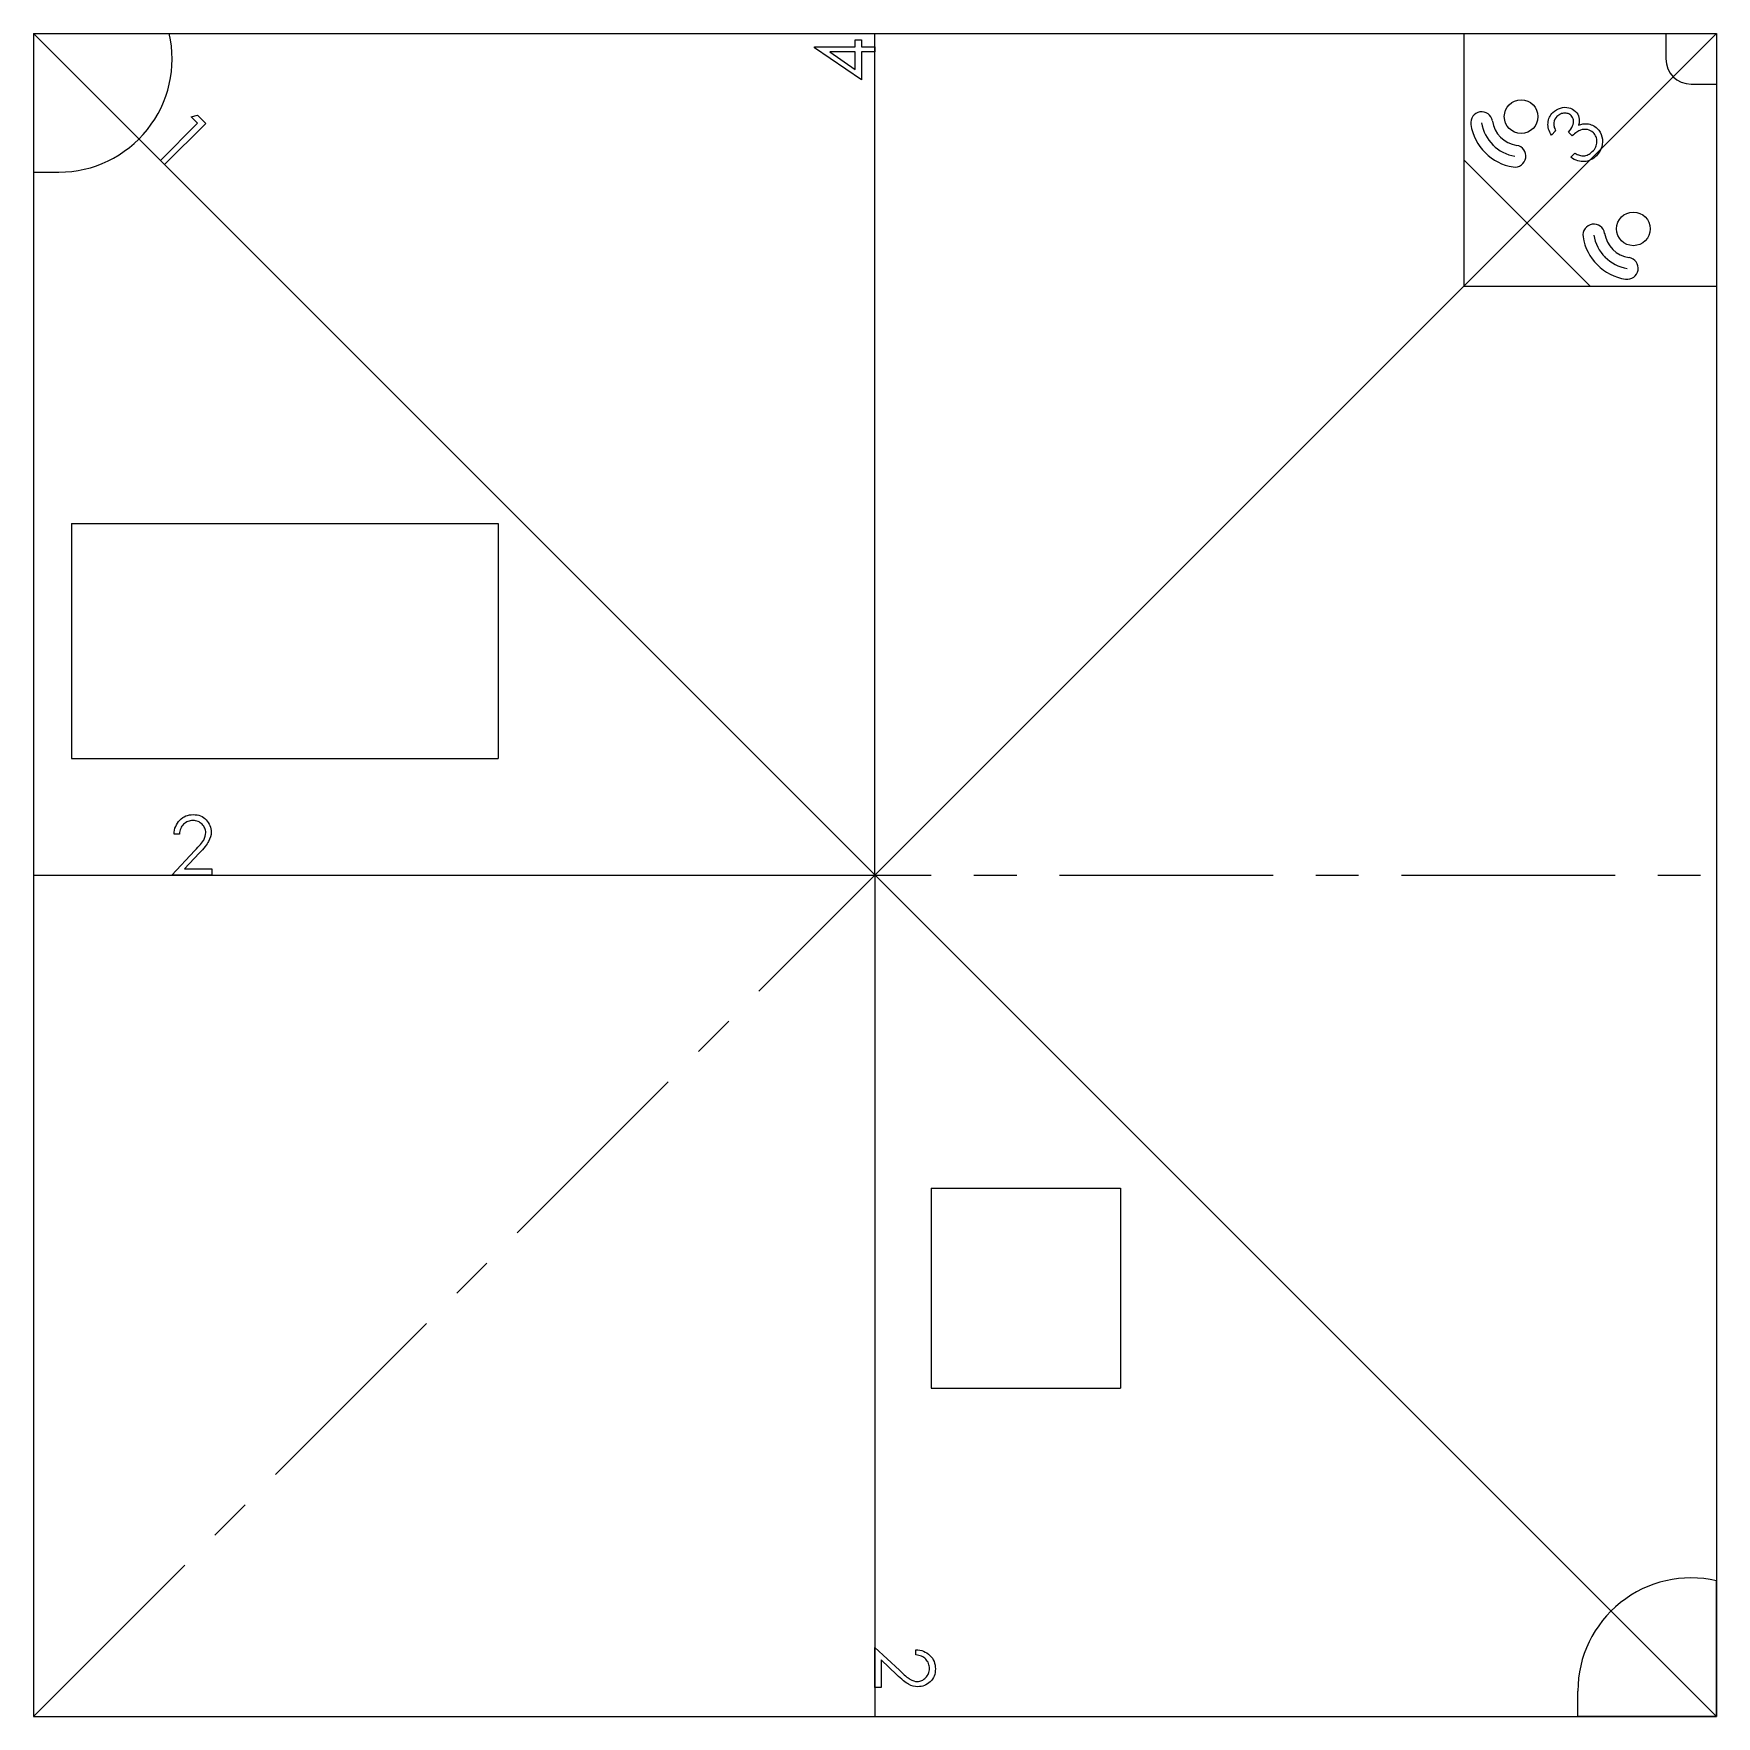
# Model space of a CAD drawing. Header units: millimetres. Extents: x -50 to 50, y -50 to 50.
import ezdxf

# ---------------------------------------------------------------- set-up
doc = ezdxf.new("R2010")
doc.units = ezdxf.units.MM
doc.header["$PDSIZE"] = -1
doc.linetypes.add('CENTERX2', pattern=[20.32, 12.7, -2.54, 2.54, -2.54])

msp = doc.modelspace()

# ---------------------------------------------------------------- linework, layer by layer
at = {"color": 7, "linetype": 'Continuous'}
for p, q in [((-50, 50), (50, -50)), ((-50, 50), (-41.94, 50)), ((-50, 50), (-50, -50)), ((-50, 50), (-41.77, 50)), ((-50, 50), (-50, 41.77)), ((-41.77, 50), (50, 50)), ((0, 0), (50, 50)), ((0, 0), (0, 50)), ((35, 50), (50, 50)), ((35, 50), (35, 35)), ((47, 50), (50, 50)), ((47, 50), (47, 48.5)), ((50, 50), (50, -50)), ((50, 50), (50, 35)), ((50, 50), (50, 47)), ((48.5, 47), (50, 47)), ((-50, 41.77), (-48.5, 41.77)), ((35, 35), (50, 35)), ((-47.75, 20.89), (-22.39, 20.89)), ((-47.75, 20.89), (-47.75, 6.92)), ((-22.39, 20.89), (-22.39, 6.92)), ((-47.75, 6.92), (-22.39, 6.92)), ((-50, 0), (0, 0)), ((0, 0), (0, -50)), ((3.34, -18.61), (14.58, -18.61)), ((3.34, -18.61), (3.34, -30.5)), ((14.58, -18.61), (14.58, -30.5)), ((3.34, -30.5), (14.58, -30.5)), ((50, -50), (50, -41.94)), ((41.77, -50), (41.77, -48.5)), ((-50, -50), (50, -50)), ((50, -50), (41.77, -50))]:
    msp.add_line(p, q, dxfattribs=at)
at = {"color": 7, "linetype": 'CENTERX2'}
for p, q in [((-50, 50), (50, -50)), ((-50, -50), (50, 50)), ((35, 42.5), (42.5, 35)), ((-50, 0), (50, 0))]:
    msp.add_line(p, q, dxfattribs=at)
at = {"color": 7, "linetype": 'Continuous', "flags": 128}
for points in [[(-3.59, 49.16), (-3.59, 49.22), (-3.59, 49.22), (-1.17, 49.22), (-1.17, 49.22), (-1.17, 49.63), (-1.17, 49.63), (-0.81, 49.63), (-0.81, 49.63), (-0.81, 49.22), (-0.81, 49.22), (0, 49.22), (0, 49.22), (0, 48.91), (0, 48.91), (-0.81, 48.91), (-0.81, 48.91), (-0.81, 47.25), (-0.81, 47.25), (-3.59, 49.16)], [(-1.17, 48.91), (-2.69, 48.91), (-2.69, 48.91), (-1.17, 47.87), (-1.17, 47.87), (-1.17, 48.91)], [(-40.26, 45.16), (-39.77, 44.67), (-39.77, 44.67), (-42.22, 42.22), (-42.22, 42.22), (-42.47, 42.47), (-42.47, 42.47), (-40.26, 44.68), (-40.26, 44.68), (-40.64, 45.06), (-40.64, 45.06), (-40.26, 45.16)], [(40.45, 44.22), (40.2, 43.97), (40.2, 43.97), (40.15, 44.06), (40.1, 44.15), (40.06, 44.24), (40.03, 44.33), (40.01, 44.42), (40, 44.51), (39.99, 44.6), (40, 44.69), (40.01, 44.78), (40.03, 44.87), (40.05, 44.95), (40.09, 45.03), (40.13, 45.1), (40.17, 45.18), (40.23, 45.25), (40.29, 45.31), (40.29, 45.31), (40.39, 45.4), (40.5, 45.48), (40.61, 45.54), (40.73, 45.58), (40.86, 45.61), (40.99, 45.63), (41.11, 45.62), (41.23, 45.6), (41.34, 45.57), (41.45, 45.52), (41.54, 45.46), (41.63, 45.38), (41.63, 45.38), (41.7, 45.3), (41.76, 45.21), (41.8, 45.12), (41.83, 45.02), (41.85, 44.92), (41.85, 44.81), (41.84, 44.69), (41.81, 44.57), (41.81, 44.57), (41.94, 44.61), (42.06, 44.64), (42.19, 44.65), (42.31, 44.65), (42.31, 44.65), (42.4, 44.64), (42.48, 44.62), (42.56, 44.59), (42.64, 44.56), (42.71, 44.52), (42.78, 44.48), (42.85, 44.43), (42.91, 44.37), (42.91, 44.37), (43.01, 44.26), (43.09, 44.14), (43.15, 44.01), (43.2, 43.87), (43.23, 43.72), (43.23, 43.57), (43.22, 43.42), (43.19, 43.27), (43.14, 43.13), (43.07, 42.99), (42.98, 42.87), (42.87, 42.74), (42.87, 42.74), (42.79, 42.67), (42.71, 42.6), (42.62, 42.55), (42.53, 42.5), (42.44, 42.46), (42.35, 42.43), (42.26, 42.41), (42.16, 42.4), (42.06, 42.4), (41.96, 42.4), (41.86, 42.42), (41.76, 42.45), (41.66, 42.49), (41.55, 42.53), (41.45, 42.59), (41.35, 42.66), (41.35, 42.66), (41.59, 42.9), (41.59, 42.9), (41.66, 42.86), (41.73, 42.82), (41.8, 42.79), (41.87, 42.77), (41.93, 42.75), (42, 42.74), (42.05, 42.74), (42.11, 42.74), (42.11, 42.74), (42.18, 42.74), (42.25, 42.76), (42.32, 42.78), (42.39, 42.81), (42.45, 42.84), (42.51, 42.88), (42.57, 42.93), (42.63, 42.99), (42.63, 42.99), (42.7, 43.05), (42.75, 43.12), (42.8, 43.19), (42.83, 43.27), (42.86, 43.34), (42.88, 43.42), (42.9, 43.5), (42.9, 43.57), (42.9, 43.65), (42.89, 43.73), (42.87, 43.8), (42.85, 43.87), (42.82, 43.93), (42.78, 44), (42.74, 44.06), (42.69, 44.11), (42.69, 44.11), (42.61, 44.18), (42.53, 44.23), (42.44, 44.27), (42.34, 44.3), (42.24, 44.31), (42.14, 44.31), (42.03, 44.3), (41.93, 44.27), (41.88, 44.25), (41.83, 44.22), (41.77, 44.19), (41.71, 44.15), (41.65, 44.1), (41.58, 44.05), (41.51, 43.99), (41.44, 43.93), (41.44, 43.93), (41.21, 44.15), (41.21, 44.15), (41.29, 44.24), (41.36, 44.33), (41.41, 44.42), (41.46, 44.52), (41.49, 44.61), (41.51, 44.7), (41.52, 44.79), (41.51, 44.87), (41.49, 44.94), (41.46, 45.01), (41.42, 45.07), (41.37, 45.13), (41.37, 45.13), (41.33, 45.17), (41.29, 45.2), (41.24, 45.23), (41.19, 45.25), (41.14, 45.26), (41.08, 45.27), (41.03, 45.28), (40.97, 45.28), (40.91, 45.27), (40.85, 45.26), (40.79, 45.25), (40.74, 45.22), (40.68, 45.2), (40.63, 45.16), (40.58, 45.12), (40.53, 45.07), (40.53, 45.07), (40.46, 44.99), (40.4, 44.91), (40.37, 44.81), (40.34, 44.71), (40.34, 44.66), (40.34, 44.6), (40.35, 44.55), (40.36, 44.49), (40.37, 44.42), (40.4, 44.36), (40.42, 44.29), (40.45, 44.22)], [(-41.34, 2.42), (-41.65, 2.42), (-41.65, 2.42), (-41.65, 2.55), (-41.63, 2.67), (-41.6, 2.78), (-41.56, 2.89), (-41.52, 2.99), (-41.46, 3.09), (-41.39, 3.18), (-41.32, 3.26), (-41.23, 3.34), (-41.14, 3.41), (-41.05, 3.46), (-40.95, 3.51), (-40.85, 3.54), (-40.74, 3.57), (-40.63, 3.58), (-40.51, 3.59), (-40.51, 3.59), (-40.4, 3.58), (-40.29, 3.57), (-40.18, 3.55), (-40.08, 3.51), (-39.99, 3.47), (-39.91, 3.42), (-39.82, 3.35), (-39.75, 3.28), (-39.68, 3.2), (-39.62, 3.12), (-39.57, 3.03), (-39.53, 2.94), (-39.5, 2.85), (-39.47, 2.75), (-39.46, 2.65), (-39.46, 2.55), (-39.46, 2.55), (-39.46, 2.4), (-39.49, 2.26), (-39.54, 2.13), (-39.6, 1.99), (-39.64, 1.93), (-39.69, 1.85), (-39.75, 1.77), (-39.81, 1.69), (-39.89, 1.6), (-39.97, 1.5), (-40.06, 1.4), (-40.16, 1.29), (-40.16, 1.29), (-41.04, 0.36), (-41.04, 0.36), (-39.41, 0.36), (-39.41, 0.36), (-39.41, 0), (-39.41, 0), (-41.79, 0), (-41.79, 0), (-40.43, 1.45), (-40.43, 1.45), (-40.33, 1.55), (-40.24, 1.65), (-40.16, 1.74), (-40.09, 1.82), (-40.03, 1.9), (-39.97, 1.97), (-39.93, 2.03), (-39.89, 2.08), (-39.84, 2.19), (-39.8, 2.3), (-39.78, 2.41), (-39.77, 2.52), (-39.77, 2.52), (-39.77, 2.59), (-39.78, 2.66), (-39.8, 2.73), (-39.82, 2.79), (-39.86, 2.85), (-39.89, 2.91), (-39.94, 2.97), (-39.99, 3.02), (-40.05, 3.07), (-40.11, 3.11), (-40.17, 3.15), (-40.23, 3.18), (-40.3, 3.2), (-40.38, 3.22), (-40.45, 3.23), (-40.53, 3.23), (-40.53, 3.23), (-40.61, 3.23), (-40.69, 3.22), (-40.76, 3.2), (-40.84, 3.18), (-40.9, 3.15), (-40.97, 3.11), (-41.03, 3.07), (-41.09, 3.02), (-41.14, 2.96), (-41.19, 2.9), (-41.23, 2.84), (-41.26, 2.76), (-41.29, 2.69), (-41.31, 2.6), (-41.33, 2.52), (-41.34, 2.42)], [(2.42, -46.35), (2.42, -46.04), (2.42, -46.04), (2.55, -46.05), (2.67, -46.07), (2.78, -46.09), (2.89, -46.13), (2.99, -46.18), (3.09, -46.23), (3.18, -46.3), (3.26, -46.38), (3.34, -46.46), (3.41, -46.55), (3.46, -46.64), (3.51, -46.74), (3.54, -46.84), (3.57, -46.95), (3.58, -47.06), (3.59, -47.18), (3.59, -47.18), (3.58, -47.29), (3.57, -47.4), (3.55, -47.51), (3.51, -47.61), (3.47, -47.7), (3.42, -47.79), (3.35, -47.87), (3.28, -47.94), (3.2, -48.01), (3.12, -48.07), (3.03, -48.12), (2.94, -48.16), (2.85, -48.2), (2.75, -48.22), (2.65, -48.23), (2.55, -48.24), (2.55, -48.24), (2.4, -48.23), (2.26, -48.2), (2.13, -48.16), (1.99, -48.09), (1.93, -48.05), (1.85, -48), (1.77, -47.94), (1.69, -47.88), (1.6, -47.8), (1.5, -47.72), (1.4, -47.63), (1.29, -47.53), (1.29, -47.53), (0.36, -46.65), (0.36, -46.65), (0.36, -48.28), (0.36, -48.28), (0, -48.28), (0, -48.28), (0, -45.9), (0, -45.9), (1.45, -47.26), (1.45, -47.26), (1.55, -47.36), (1.65, -47.45), (1.74, -47.53), (1.82, -47.6), (1.9, -47.67), (1.97, -47.72), (2.03, -47.76), (2.08, -47.8), (2.19, -47.85), (2.3, -47.89), (2.41, -47.92), (2.52, -47.92), (2.52, -47.92), (2.59, -47.92), (2.66, -47.91), (2.73, -47.89), (2.79, -47.87), (2.85, -47.84), (2.91, -47.8), (2.97, -47.75), (3.02, -47.7), (3.07, -47.65), (3.11, -47.59), (3.15, -47.52), (3.18, -47.46), (3.2, -47.39), (3.22, -47.32), (3.23, -47.24), (3.23, -47.16), (3.23, -47.16), (3.23, -47.08), (3.22, -47), (3.2, -46.93), (3.18, -46.86), (3.15, -46.79), (3.11, -46.72), (3.07, -46.66), (3.02, -46.61), (2.96, -46.55), (2.9, -46.51), (2.84, -46.47), (2.76, -46.43), (2.69, -46.4), (2.6, -46.38), (2.52, -46.36), (2.42, -46.35)]]:
    msp.add_lwpolyline(points, dxfattribs=at)
at = {"color": 7, "linetype": 'Continuous'}
for centre in [(38.4, 45.07), (45.07, 38.4)]:
    msp.add_circle(centre, 1, dxfattribs=at)
for centre, radius, start, end in [((-48.5, 48.5), 6.73, 270, 12.8831), ((48.5, 48.5), 1.5, 180, 270), ((36.05, 44.71), 0.648, 8.8543, 188.8543), ((38.4, 45.07), 3.03, 188.8543, 261.1457), ((38.4, 45.07), 1.73, 188.8543, 261.1457), ((38.03, 42.72), 0.648, 261.1457, 81.1457), ((42.72, 38.03), 0.648, 8.8543, 188.8543), ((45.07, 38.4), 1.73, 188.8543, 261.1457), ((45.07, 38.4), 3.03, 188.8543, 261.1457), ((44.71, 36.05), 0.648, 261.1457, 81.1457), ((48.5, -48.5), 6.73, 77.1169, 180)]:
    msp.add_arc(centre, radius, start, end, dxfattribs=at)
at = {"color": 7, "linetype": 'CENTERX2'}
for centre in [(38.4, 45.07), (45.07, 38.4)]:
    msp.add_arc(centre, 2.38, 188.8543, 261.1457, dxfattribs=at)
at = {"color": 7, "linetype": 'Continuous'}
for p in [(36.72, 43.39), (43.39, 36.72), (0, 0)]:
    msp.add_point(p, dxfattribs=at)

doc.saveas('drawing.dxf')
